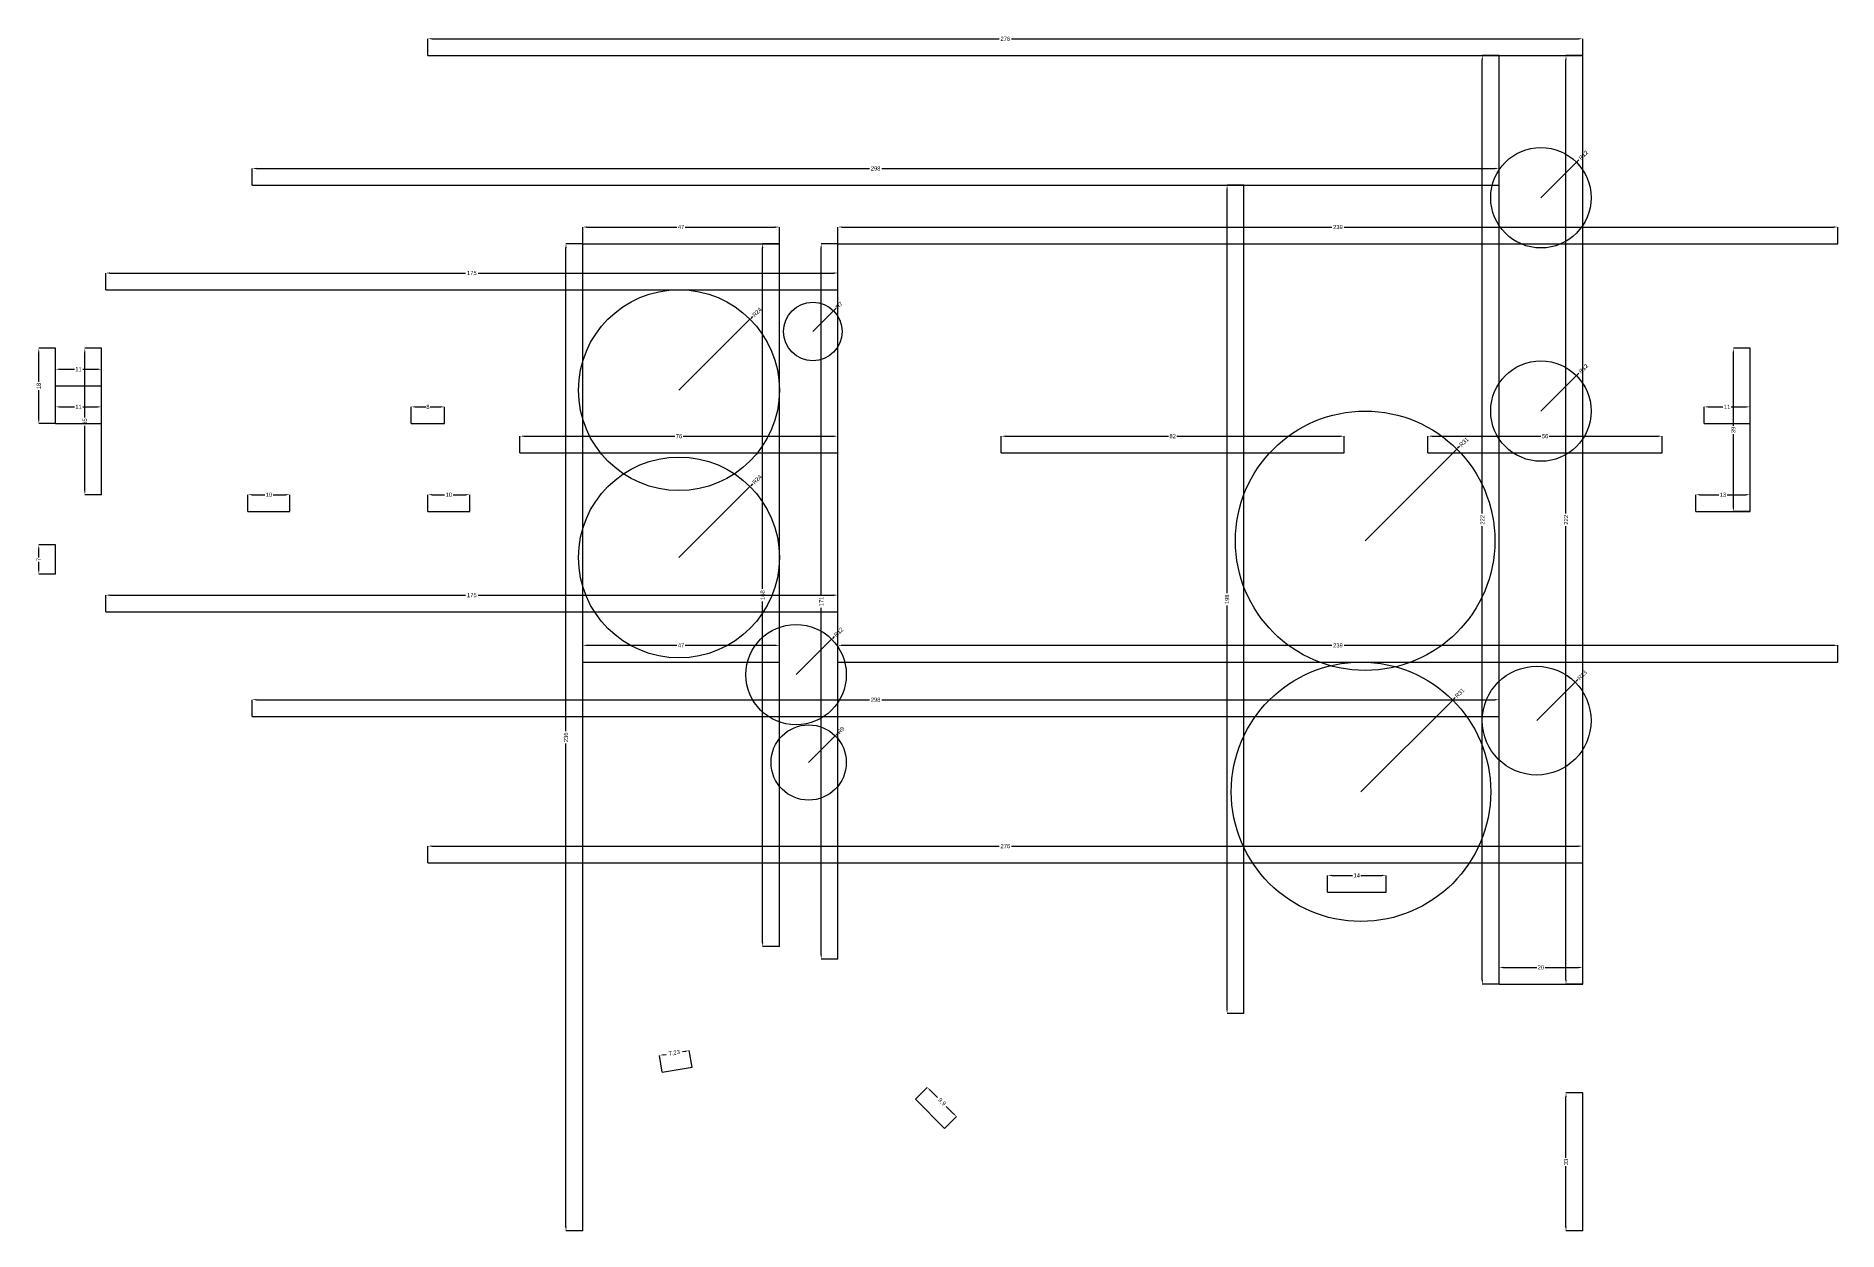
# Model space of a CAD drawing. Header units: metres. Extents: x 43 to 474, y 41 to 327.
import ezdxf

# ---------------------------------------------------------------- set-up
doc = ezdxf.new("R2010")
doc.units = ezdxf.units.M
doc.dimstyles.get("Standard").update_dxf_attribs({"dimtxt": 2.5, "dimasz": 2.5, "dimexe": 1.25, "dimexo": 0.625, "dimtad": 1, "dimcen": 2.5, "dimazin": 3, "dimtfac": 1, "dimtmove": 0, "dimatfit": 3})

# ---------------------------------------------------------------- blocks, each defined once
blk = doc.blocks.new('_CLOSEDFILLED')
at = {"color": 0, "linetype": 'BYBLOCK'}
blk.add_solid([(-1, 0.16), (0, 0), (-1, -0.16)], dxfattribs=at)
blk = doc.blocks.new('*D1')
for p, q in [((235, 277), (231, 277)), ((231, 193), (231, 276)), ((231, 107), (231, 190)), ((235, 106), (231, 106))]:
    blk.add_line(p, q)
at = {"layer": 'Defpoints'}
for p in [(235, 277), (231, 106), (235, 106)]:
    blk.add_point(p, dxfattribs=at)
for p, rotation in [((231, 277), 90), ((231, 106), 270)]:
    blk.add_blockref('_CLOSEDFILLED', p, dxfattribs=dict(rotation=rotation))
at = {"insert": (231, 191.5), "char_height": 1, "attachment_point": 5, "rotation": 90}
blk.add_mtext('171', dxfattribs=at)
blk = doc.blocks.new('*D2')
for p, q in [((413, 74), (409, 74)), ((409, 58.5), (409, 73)), ((409, 42), (409, 56.5)), ((413, 41), (409, 41))]:
    blk.add_line(p, q)
at = {"layer": 'Defpoints'}
for p in [(413, 74), (409, 41), (413, 41)]:
    blk.add_point(p, dxfattribs=at)
for p, rotation in [((409, 74), 90), ((409, 41), 270)]:
    blk.add_blockref('_CLOSEDFILLED', p, dxfattribs=dict(rotation=rotation))
at = {"insert": (409, 57.5), "char_height": 1, "attachment_point": 5, "rotation": 90}
blk.add_mtext('33', dxfattribs=at)
blk = doc.blocks.new('*D3')
for p, q in [((413, 322), (409, 322)), ((409, 212.5), (409, 321)), ((409, 101), (409, 209.5)), ((413, 100), (409, 100))]:
    blk.add_line(p, q)
at = {"layer": 'Defpoints'}
for p in [(413, 322), (409, 100), (413, 100)]:
    blk.add_point(p, dxfattribs=at)
for p, rotation in [((409, 322), 90), ((409, 100), 270)]:
    blk.add_blockref('_CLOSEDFILLED', p, dxfattribs=dict(rotation=rotation))
at = {"insert": (409, 211), "char_height": 1, "attachment_point": 5, "rotation": 90}
blk.add_mtext('222', dxfattribs=at)
blk = doc.blocks.new('*D4')
for p, q in [((174, 277), (170, 277)), ((170, 160.5), (170, 276)), ((170, 42), (170, 157.5)), ((174, 41), (170, 41))]:
    blk.add_line(p, q)
at = {"layer": 'Defpoints'}
for p in [(174, 277), (170, 41), (174, 41)]:
    blk.add_point(p, dxfattribs=at)
for p, rotation in [((170, 277), 90), ((170, 41), 270)]:
    blk.add_blockref('_CLOSEDFILLED', p, dxfattribs=dict(rotation=rotation))
at = {"insert": (170, 159), "char_height": 1, "attachment_point": 5, "rotation": 90}
blk.add_mtext('236', dxfattribs=at)
blk = doc.blocks.new('*D5')
for p, q in [((137, 322), (137, 326)), ((138, 326), (273.5, 326)), ((276.5, 326), (412, 326)), ((413, 322), (413, 326))]:
    blk.add_line(p, q)
at = {"layer": 'Defpoints'}
for p in [(137, 326), (137, 322), (413, 322)]:
    blk.add_point(p, dxfattribs=at)
at = {"rotation": 180}
blk.add_blockref('_CLOSEDFILLED', (137, 326), dxfattribs=at)
blk.add_blockref('_CLOSEDFILLED', (413, 326))
at = {"insert": (275, 326), "char_height": 1, "attachment_point": 5}
blk.add_mtext('276', dxfattribs=at)
blk = doc.blocks.new('*D6')
for p, q in [((95, 164), (95, 168)), ((96, 168), (242.5, 168)), ((245.5, 168), (392, 168)), ((393, 164), (393, 168))]:
    blk.add_line(p, q)
at = {"layer": 'Defpoints'}
for p in [(95, 168), (95, 164), (393, 164)]:
    blk.add_point(p, dxfattribs=at)
at = {"rotation": 180}
blk.add_blockref('_CLOSEDFILLED', (95, 168), dxfattribs=at)
blk.add_blockref('_CLOSEDFILLED', (393, 168))
at = {"insert": (244, 168), "char_height": 1, "attachment_point": 5}
blk.add_mtext('298', dxfattribs=at)
blk = doc.blocks.new('*D7')
for p, q in [((159, 227), (159, 231)), ((160, 231), (196, 231)), ((198, 231), (234, 231)), ((235, 227), (235, 231))]:
    blk.add_line(p, q)
at = {"layer": 'Defpoints'}
for p in [(159, 231), (159, 227), (235, 227)]:
    blk.add_point(p, dxfattribs=at)
at = {"rotation": 180}
blk.add_blockref('_CLOSEDFILLED', (159, 231), dxfattribs=at)
blk.add_blockref('_CLOSEDFILLED', (235, 231))
at = {"insert": (197, 231), "char_height": 1, "attachment_point": 5}
blk.add_mtext('76', dxfattribs=at)
blk = doc.blocks.new('*D8')
for p, q in [((274, 227), (274, 231)), ((275, 231), (314, 231)), ((316, 231), (355, 231)), ((356, 227), (356, 231))]:
    blk.add_line(p, q)
at = {"layer": 'Defpoints'}
for p in [(274, 231), (274, 227), (356, 227)]:
    blk.add_point(p, dxfattribs=at)
at = {"rotation": 180}
blk.add_blockref('_CLOSEDFILLED', (274, 231), dxfattribs=at)
blk.add_blockref('_CLOSEDFILLED', (356, 231))
at = {"insert": (315, 231), "char_height": 1, "attachment_point": 5}
blk.add_mtext('82', dxfattribs=at)
blk = doc.blocks.new('*D9')
for p, q in [((376, 227), (376, 231)), ((377, 231), (403, 231)), ((405, 231), (431, 231)), ((432, 227), (432, 231))]:
    blk.add_line(p, q)
at = {"layer": 'Defpoints'}
for p in [(376, 231), (376, 227), (432, 227)]:
    blk.add_point(p, dxfattribs=at)
at = {"rotation": 180}
blk.add_blockref('_CLOSEDFILLED', (376, 231), dxfattribs=at)
blk.add_blockref('_CLOSEDFILLED', (432, 231))
at = {"insert": (404, 231), "char_height": 1, "attachment_point": 5}
blk.add_mtext('56', dxfattribs=at)
blk = doc.blocks.new('*D10')
for p, q in [((137, 129), (137, 133)), ((138, 133), (273.5, 133)), ((276.5, 133), (412, 133)), ((413, 129), (413, 133))]:
    blk.add_line(p, q)
at = {"layer": 'Defpoints'}
for p in [(137, 133), (137, 129), (413, 129)]:
    blk.add_point(p, dxfattribs=at)
at = {"rotation": 180}
blk.add_blockref('_CLOSEDFILLED', (137, 133), dxfattribs=at)
blk.add_blockref('_CLOSEDFILLED', (413, 133))
at = {"insert": (275, 133), "char_height": 1, "attachment_point": 5}
blk.add_mtext('276', dxfattribs=at)
blk = doc.blocks.new('*D11')
for p, q in [((95, 291), (95, 295)), ((96, 295), (242.5, 295)), ((245.5, 295), (392, 295)), ((393, 291), (393, 295))]:
    blk.add_line(p, q)
at = {"layer": 'Defpoints'}
for p in [(95, 295), (95, 291), (393, 291)]:
    blk.add_point(p, dxfattribs=at)
at = {"rotation": 180}
blk.add_blockref('_CLOSEDFILLED', (95, 295), dxfattribs=at)
blk.add_blockref('_CLOSEDFILLED', (393, 295))
at = {"insert": (244, 295), "char_height": 1, "attachment_point": 5}
blk.add_mtext('298', dxfattribs=at)
blk = doc.blocks.new('*D12')
for p, q in [((174, 177), (174, 181)), ((175, 181), (196.5, 181)), ((198.5, 181), (220, 181)), ((221, 177), (221, 181))]:
    blk.add_line(p, q)
at = {"layer": 'Defpoints'}
for p in [(174, 181), (174, 177), (221, 177)]:
    blk.add_point(p, dxfattribs=at)
at = {"rotation": 180}
blk.add_blockref('_CLOSEDFILLED', (174, 181), dxfattribs=at)
blk.add_blockref('_CLOSEDFILLED', (221, 181))
at = {"insert": (197.5, 181), "char_height": 1, "attachment_point": 5}
blk.add_mtext('47', dxfattribs=at)
blk = doc.blocks.new('*D13')
for p, q in [((235, 177), (235, 181)), ((236, 181), (353, 181)), ((356, 181), (473, 181)), ((474, 177), (474, 181))]:
    blk.add_line(p, q)
at = {"layer": 'Defpoints'}
for p in [(235, 181), (235, 177), (474, 177)]:
    blk.add_point(p, dxfattribs=at)
at = {"rotation": 180}
blk.add_blockref('_CLOSEDFILLED', (235, 181), dxfattribs=at)
blk.add_blockref('_CLOSEDFILLED', (474, 181))
at = {"insert": (354.5, 181), "char_height": 1, "attachment_point": 5}
blk.add_mtext('239', dxfattribs=at)
blk = doc.blocks.new('*D14')
for p, q in [((174, 277), (174, 281)), ((175, 281), (196.5, 281)), ((198.5, 281), (220, 281)), ((221, 277), (221, 281))]:
    blk.add_line(p, q)
at = {"layer": 'Defpoints'}
for p in [(174, 281), (174, 277), (221, 277)]:
    blk.add_point(p, dxfattribs=at)
at = {"rotation": 180}
blk.add_blockref('_CLOSEDFILLED', (174, 281), dxfattribs=at)
blk.add_blockref('_CLOSEDFILLED', (221, 281))
at = {"insert": (197.5, 281), "char_height": 1, "attachment_point": 5}
blk.add_mtext('47', dxfattribs=at)
blk = doc.blocks.new('*D15')
for p, q in [((235, 277), (235, 281)), ((236, 281), (353, 281)), ((356, 281), (473, 281)), ((474, 277), (474, 281))]:
    blk.add_line(p, q)
at = {"layer": 'Defpoints'}
for p in [(235, 281), (235, 277), (474, 277)]:
    blk.add_point(p, dxfattribs=at)
at = {"rotation": 180}
blk.add_blockref('_CLOSEDFILLED', (235, 281), dxfattribs=at)
blk.add_blockref('_CLOSEDFILLED', (474, 281))
at = {"insert": (354.5, 281), "char_height": 1, "attachment_point": 5}
blk.add_mtext('239', dxfattribs=at)
blk = doc.blocks.new('*D16')
for p, q in [((60, 266), (60, 270)), ((61, 270), (146, 270)), ((149, 270), (234, 270)), ((235, 266), (235, 270))]:
    blk.add_line(p, q)
at = {"layer": 'Defpoints'}
for p in [(60, 270), (60, 266), (235, 266)]:
    blk.add_point(p, dxfattribs=at)
at = {"rotation": 180}
blk.add_blockref('_CLOSEDFILLED', (60, 270), dxfattribs=at)
blk.add_blockref('_CLOSEDFILLED', (235, 270))
at = {"insert": (147.5, 270), "char_height": 1, "attachment_point": 5}
blk.add_mtext('175', dxfattribs=at)
blk = doc.blocks.new('*D17')
for p, q in [((393, 322), (389, 322)), ((389, 212.5), (389, 321)), ((389, 101), (389, 209.5)), ((393, 100), (389, 100))]:
    blk.add_line(p, q)
at = {"layer": 'Defpoints'}
for p in [(393, 322), (389, 100), (393, 100)]:
    blk.add_point(p, dxfattribs=at)
for p, rotation in [((389, 322), 90), ((389, 100), 270)]:
    blk.add_blockref('_CLOSEDFILLED', p, dxfattribs=dict(rotation=rotation))
at = {"insert": (389, 211), "char_height": 1, "attachment_point": 5, "rotation": 90}
blk.add_mtext('222', dxfattribs=at)
blk = doc.blocks.new('*D18')
for p, q in [((221, 277), (217, 277)), ((217, 194.5), (217, 276)), ((217, 110), (217, 191.5)), ((221, 109), (217, 109))]:
    blk.add_line(p, q)
at = {"layer": 'Defpoints'}
for p in [(221, 277), (217, 109), (221, 109)]:
    blk.add_point(p, dxfattribs=at)
for p, rotation in [((217, 277), 90), ((217, 109), 270)]:
    blk.add_blockref('_CLOSEDFILLED', p, dxfattribs=dict(rotation=rotation))
at = {"insert": (217, 193), "char_height": 1, "attachment_point": 5, "rotation": 90}
blk.add_mtext('168', dxfattribs=at)
blk = doc.blocks.new('*D19')
for p, q in [((332, 291), (328, 291)), ((328, 193.5), (328, 290)), ((328, 94), (328, 190.5)), ((332, 93), (328, 93))]:
    blk.add_line(p, q)
at = {"layer": 'Defpoints'}
for p in [(332, 291), (328, 93), (332, 93)]:
    blk.add_point(p, dxfattribs=at)
for p, rotation in [((328, 291), 90), ((328, 93), 270)]:
    blk.add_blockref('_CLOSEDFILLED', p, dxfattribs=dict(rotation=rotation))
at = {"insert": (328, 192), "char_height": 1, "attachment_point": 5, "rotation": 90}
blk.add_mtext('198', dxfattribs=at)
blk = doc.blocks.new('*D20')
for p, q in [((60, 189), (60, 193)), ((61, 193), (146, 193)), ((149, 193), (234, 193)), ((235, 189), (235, 193))]:
    blk.add_line(p, q)
at = {"layer": 'Defpoints'}
for p in [(60, 193), (60, 189), (235, 189)]:
    blk.add_point(p, dxfattribs=at)
at = {"rotation": 180}
blk.add_blockref('_CLOSEDFILLED', (60, 193), dxfattribs=at)
blk.add_blockref('_CLOSEDFILLED', (235, 193))
at = {"insert": (147.5, 193), "char_height": 1, "attachment_point": 5}
blk.add_mtext('175', dxfattribs=at)
blk = doc.blocks.new('*D21')
for p, q in [((94, 213), (94, 217)), ((95, 217), (98, 217)), ((100, 217), (103, 217)), ((104, 213), (104, 217))]:
    blk.add_line(p, q)
at = {"layer": 'Defpoints'}
for p in [(94, 217), (94, 213), (104, 213)]:
    blk.add_point(p, dxfattribs=at)
at = {"rotation": 180}
blk.add_blockref('_CLOSEDFILLED', (94, 217), dxfattribs=at)
blk.add_blockref('_CLOSEDFILLED', (104, 217))
at = {"insert": (99, 217), "char_height": 1, "attachment_point": 5}
blk.add_mtext('10', dxfattribs=at)
blk = doc.blocks.new('*D22')
for p, q in [((137, 213), (137, 217)), ((138, 217), (141, 217)), ((143, 217), (146, 217)), ((147, 213), (147, 217))]:
    blk.add_line(p, q)
at = {"layer": 'Defpoints'}
for p in [(137, 217), (137, 213), (147, 213)]:
    blk.add_point(p, dxfattribs=at)
at = {"rotation": 180}
blk.add_blockref('_CLOSEDFILLED', (137, 217), dxfattribs=at)
blk.add_blockref('_CLOSEDFILLED', (147, 217))
at = {"insert": (142, 217), "char_height": 1, "attachment_point": 5}
blk.add_mtext('10', dxfattribs=at)
blk = doc.blocks.new('*D23')
for p, q in [((440, 213), (440, 217)), ((441, 217), (445.5, 217)), ((447.5, 217), (452, 217)), ((453, 213), (453, 217))]:
    blk.add_line(p, q)
at = {"layer": 'Defpoints'}
for p in [(440, 217), (440, 213), (453, 213)]:
    blk.add_point(p, dxfattribs=at)
at = {"rotation": 180}
blk.add_blockref('_CLOSEDFILLED', (440, 217), dxfattribs=at)
blk.add_blockref('_CLOSEDFILLED', (453, 217))
at = {"insert": (446.5, 217), "char_height": 1, "attachment_point": 5}
blk.add_mtext('13', dxfattribs=at)
blk = doc.blocks.new('*D24')
for p, q in [((48, 234), (48, 238)), ((49, 238), (52.5, 238)), ((54.5, 238), (58, 238)), ((59, 234), (59, 238))]:
    blk.add_line(p, q)
at = {"layer": 'Defpoints'}
for p in [(48, 238), (48, 234), (59, 234)]:
    blk.add_point(p, dxfattribs=at)
at = {"rotation": 180}
blk.add_blockref('_CLOSEDFILLED', (48, 238), dxfattribs=at)
blk.add_blockref('_CLOSEDFILLED', (59, 238))
at = {"insert": (53.5, 238), "char_height": 1, "attachment_point": 5}
blk.add_mtext('11', dxfattribs=at)
blk = doc.blocks.new('*D25')
for p, q in [((133, 234), (133, 238)), ((134, 238), (136.5, 238)), ((137.5, 238), (140, 238)), ((141, 234), (141, 238))]:
    blk.add_line(p, q)
at = {"layer": 'Defpoints'}
for p in [(133, 238), (133, 234), (141, 234)]:
    blk.add_point(p, dxfattribs=at)
at = {"rotation": 180}
blk.add_blockref('_CLOSEDFILLED', (133, 238), dxfattribs=at)
blk.add_blockref('_CLOSEDFILLED', (141, 238))
at = {"insert": (137, 238), "char_height": 1, "attachment_point": 5}
blk.add_mtext('8', dxfattribs=at)
blk = doc.blocks.new('*D26')
for p, q in [((442, 234), (442, 238)), ((443, 238), (446.5, 238)), ((448.5, 238), (452, 238)), ((453, 234), (453, 238))]:
    blk.add_line(p, q)
at = {"layer": 'Defpoints'}
for p in [(442, 238), (442, 234), (453, 234)]:
    blk.add_point(p, dxfattribs=at)
at = {"rotation": 180}
blk.add_blockref('_CLOSEDFILLED', (442, 238), dxfattribs=at)
blk.add_blockref('_CLOSEDFILLED', (453, 238))
at = {"insert": (447.5, 238), "char_height": 1, "attachment_point": 5}
blk.add_mtext('11', dxfattribs=at)
blk = doc.blocks.new('*D27')
for p, q in [((48, 205), (44, 205)), ((44, 202), (44, 204)), ((44, 199), (44, 201)), ((48, 198), (44, 198))]:
    blk.add_line(p, q)
at = {"layer": 'Defpoints'}
for p in [(48, 205), (44, 198), (48, 198)]:
    blk.add_point(p, dxfattribs=at)
for p, rotation in [((44, 205), 90), ((44, 198), 270)]:
    blk.add_blockref('_CLOSEDFILLED', p, dxfattribs=dict(rotation=rotation))
at = {"insert": (44, 201.5), "char_height": 1, "attachment_point": 5, "rotation": 90}
blk.add_mtext('7', dxfattribs=at)
blk = doc.blocks.new('*D28')
for p, q in [((48, 252), (44, 252)), ((44, 244), (44, 251)), ((44, 235), (44, 242)), ((48, 234), (44, 234))]:
    blk.add_line(p, q)
at = {"layer": 'Defpoints'}
for p in [(48, 252), (44, 234), (48, 234)]:
    blk.add_point(p, dxfattribs=at)
for p, rotation in [((44, 252), 90), ((44, 234), 270)]:
    blk.add_blockref('_CLOSEDFILLED', p, dxfattribs=dict(rotation=rotation))
at = {"insert": (44, 243), "char_height": 1, "attachment_point": 5, "rotation": 90}
blk.add_mtext('18', dxfattribs=at)
blk = doc.blocks.new('*D29')
for p, q in [((393, 100), (393, 104)), ((394, 104), (402, 104)), ((404, 104), (412, 104)), ((413, 100), (413, 104))]:
    blk.add_line(p, q)
at = {"layer": 'Defpoints'}
for p in [(393, 104), (393, 100), (413, 100)]:
    blk.add_point(p, dxfattribs=at)
at = {"rotation": 180}
blk.add_blockref('_CLOSEDFILLED', (393, 104), dxfattribs=at)
blk.add_blockref('_CLOSEDFILLED', (413, 104))
at = {"insert": (403, 104), "char_height": 1, "attachment_point": 5}
blk.add_mtext('20', dxfattribs=at)
blk = doc.blocks.new('*D30')
for p, q in [((48, 243), (48, 247)), ((49, 247), (52.5, 247)), ((54.5, 247), (58, 247)), ((59, 243), (59, 247))]:
    blk.add_line(p, q)
at = {"layer": 'Defpoints'}
for p in [(48, 247), (48, 243), (59, 243)]:
    blk.add_point(p, dxfattribs=at)
at = {"rotation": 180}
blk.add_blockref('_CLOSEDFILLED', (48, 247), dxfattribs=at)
blk.add_blockref('_CLOSEDFILLED', (59, 247))
at = {"insert": (53.5, 247), "char_height": 1, "attachment_point": 5}
blk.add_mtext('11', dxfattribs=at)
blk = doc.blocks.new('*D31')
for p, q in [((59, 252), (55, 252)), ((55, 235.5), (55, 251)), ((55, 218), (55, 233.5)), ((59, 217), (55, 217))]:
    blk.add_line(p, q)
at = {"layer": 'Defpoints'}
for p in [(59, 252), (55, 217), (59, 217)]:
    blk.add_point(p, dxfattribs=at)
for p, rotation in [((55, 252), 90), ((55, 217), 270)]:
    blk.add_blockref('_CLOSEDFILLED', p, dxfattribs=dict(rotation=rotation))
at = {"insert": (55, 234.5), "char_height": 1, "attachment_point": 5, "rotation": 90}
blk.add_mtext('35', dxfattribs=at)
blk = doc.blocks.new('*D32')
for p, q in [((453, 252), (449, 252)), ((449, 233.5), (449, 251)), ((449, 214), (449, 231.5)), ((453, 213), (449, 213))]:
    blk.add_line(p, q)
at = {"layer": 'Defpoints'}
for p in [(453, 252), (449, 213), (453, 213)]:
    blk.add_point(p, dxfattribs=at)
for p, rotation in [((449, 252), 90), ((449, 213), 270)]:
    blk.add_blockref('_CLOSEDFILLED', p, dxfattribs=dict(rotation=rotation))
at = {"insert": (449, 232.5), "char_height": 1, "attachment_point": 5, "rotation": 90}
blk.add_mtext('39', dxfattribs=at)
blk = doc.blocks.new('*D33')
for p, q in [((352, 122), (352, 126)), ((353, 126), (358, 126)), ((360, 126), (365, 126)), ((366, 122), (366, 126))]:
    blk.add_line(p, q)
at = {"layer": 'Defpoints'}
for p in [(352, 126), (352, 122), (366, 122)]:
    blk.add_point(p, dxfattribs=at)
at = {"rotation": 180}
blk.add_blockref('_CLOSEDFILLED', (352, 126), dxfattribs=at)
blk.add_blockref('_CLOSEDFILLED', (366, 126))
at = {"insert": (359, 126), "char_height": 1, "attachment_point": 5}
blk.add_mtext('14', dxfattribs=at)
blk = doc.blocks.new('*D34')
for p, q in [((253.5, 72.5), (256.33, 75.33)), ((257.04, 74.62), (258.77, 72.89)), ((260.89, 70.77), (262.62, 69.04)), ((260.5, 65.5), (263.33, 68.33))]:
    blk.add_line(p, q)
at = {"layer": 'Defpoints'}
for p in [(256.33, 75.33), (253.5, 72.5), (260.5, 65.5)]:
    blk.add_point(p, dxfattribs=at)
for p, rotation in [((256.33, 75.33), 135), ((263.33, 68.33), -45)]:
    blk.add_blockref('_CLOSEDFILLED', p, dxfattribs=dict(rotation=rotation))
at = {"insert": (259.83, 71.83), "char_height": 1, "attachment_point": 5, "rotation": 315}
blk.add_mtext('9,9', dxfattribs=at)
blk = doc.blocks.new('*D35')
for p, q in [((193, 79), (192.34, 82.95)), ((193.33, 83.11), (193.94, 83.21)), ((197.88, 83.87), (198.49, 83.97)), ((200.14, 80.19), (199.48, 84.13))]:
    blk.add_line(p, q)
at = {"layer": 'Defpoints'}
for p in [(192.34, 82.95), (193, 79), (200.14, 80.19)]:
    blk.add_point(p, dxfattribs=at)
for p, rotation in [((192.34, 82.95), 189.46232220802565), ((199.48, 84.13), 9.462322208025656)]:
    blk.add_blockref('_CLOSEDFILLED', p, dxfattribs=dict(rotation=rotation))
at = {"insert": (195.91, 83.54), "char_height": 1, "attachment_point": 5, "rotation": 9.4623}
blk.add_mtext('7,23', dxfattribs=at)
blk = doc.blocks.new('*D36')
for p, q in [((403, 288), (411.49, 296.49)), ((412.1, 297.1), (411.66, 296.66))]:
    blk.add_line(p, q)
at = {"layer": 'Defpoints'}
for p in [(411.49, 296.49), (403, 288)]:
    blk.add_point(p, dxfattribs=at)
at = {"xscale": 0.25, "yscale": 0.25, "rotation": 225}
blk.add_blockref('_CLOSEDFILLED', (411.49, 296.49), dxfattribs=at)
at = {"insert": (413.16, 298.16), "char_height": 1, "attachment_point": 5, "rotation": 45}
blk.add_mtext('R12', dxfattribs=at)
blk = doc.blocks.new('*D37')
for p, q in [((403, 237), (411.49, 245.49)), ((412.1, 246.1), (411.66, 245.66))]:
    blk.add_line(p, q)
at = {"layer": 'Defpoints'}
for p in [(411.49, 245.49), (403, 237)]:
    blk.add_point(p, dxfattribs=at)
at = {"xscale": 0.25, "yscale": 0.25, "rotation": 225}
blk.add_blockref('_CLOSEDFILLED', (411.49, 245.49), dxfattribs=at)
at = {"insert": (413.16, 247.16), "char_height": 1, "attachment_point": 5, "rotation": 45}
blk.add_mtext('R12', dxfattribs=at)
blk = doc.blocks.new('*D38')
for p, q in [((229, 256), (233.95, 260.95)), ((234.57, 261.57), (234.13, 261.13))]:
    blk.add_line(p, q)
at = {"layer": 'Defpoints'}
for p in [(233.95, 260.95), (229, 256)]:
    blk.add_point(p, dxfattribs=at)
at = {"xscale": 0.25, "yscale": 0.25, "rotation": 224.99999999999983}
blk.add_blockref('_CLOSEDFILLED', (233.95, 260.95), dxfattribs=at)
at = {"insert": (235.28, 262.28), "char_height": 1, "attachment_point": 5, "rotation": 45}
blk.add_mtext('R7', dxfattribs=at)
blk = doc.blocks.new('*D39')
for p, q in [((197, 242), (213.97, 258.97)), ((214.59, 259.59), (214.15, 259.15))]:
    blk.add_line(p, q)
at = {"layer": 'Defpoints'}
for p in [(213.97, 258.97), (197, 242)]:
    blk.add_point(p, dxfattribs=at)
at = {"xscale": 0.25, "yscale": 0.25, "rotation": 225.00000000000006}
blk.add_blockref('_CLOSEDFILLED', (213.97, 258.97), dxfattribs=at)
at = {"insert": (215.65, 260.65), "char_height": 1, "attachment_point": 5, "rotation": 45}
blk.add_mtext('R24', dxfattribs=at)
blk = doc.blocks.new('*D40')
for p, q in [((197, 202), (213.97, 218.97)), ((214.59, 219.59), (214.15, 219.15))]:
    blk.add_line(p, q)
at = {"layer": 'Defpoints'}
for p in [(213.97, 218.97), (197, 202)]:
    blk.add_point(p, dxfattribs=at)
at = {"xscale": 0.25, "yscale": 0.25, "rotation": 225}
blk.add_blockref('_CLOSEDFILLED', (213.97, 218.97), dxfattribs=at)
at = {"insert": (215.65, 220.65), "char_height": 1, "attachment_point": 5, "rotation": 45}
blk.add_mtext('R24', dxfattribs=at)
blk = doc.blocks.new('*D41')
for p, q in [((383.54, 228.54), (383.1, 228.1)), ((361, 206), (382.92, 227.92))]:
    blk.add_line(p, q)
at = {"layer": 'Defpoints'}
for p in [(382.92, 227.92), (361, 206)]:
    blk.add_point(p, dxfattribs=at)
at = {"xscale": 0.25, "yscale": 0.25, "rotation": 225}
blk.add_blockref('_CLOSEDFILLED', (382.92, 227.92), dxfattribs=at)
at = {"insert": (384.6, 229.6), "char_height": 1, "attachment_point": 5, "rotation": 45}
blk.add_mtext('R31', dxfattribs=at)
blk = doc.blocks.new('*D42')
for p, q in [((225, 174), (233.49, 182.49)), ((234.1, 183.1), (233.66, 182.66))]:
    blk.add_line(p, q)
at = {"layer": 'Defpoints'}
for p in [(233.49, 182.49), (225, 174)]:
    blk.add_point(p, dxfattribs=at)
at = {"xscale": 0.25, "yscale": 0.25, "rotation": 225}
blk.add_blockref('_CLOSEDFILLED', (233.49, 182.49), dxfattribs=at)
at = {"insert": (235.16, 184.16), "char_height": 1, "attachment_point": 5, "rotation": 45}
blk.add_mtext('R12', dxfattribs=at)
blk = doc.blocks.new('*D43')
for p, q in [((411.81, 172.81), (411.37, 172.37)), ((402, 163), (411.19, 172.19))]:
    blk.add_line(p, q)
at = {"layer": 'Defpoints'}
for p in [(411.19, 172.19), (402, 163)]:
    blk.add_point(p, dxfattribs=at)
at = {"xscale": 0.25, "yscale": 0.25, "rotation": 224.99999999999991}
blk.add_blockref('_CLOSEDFILLED', (411.19, 172.19), dxfattribs=at)
at = {"insert": (412.87, 173.87), "char_height": 1, "attachment_point": 5, "rotation": 45}
blk.add_mtext('R13', dxfattribs=at)
blk = doc.blocks.new('*D44')
for p, q in [((382.54, 168.54), (382.1, 168.1)), ((360, 146), (381.92, 167.92))]:
    blk.add_line(p, q)
at = {"layer": 'Defpoints'}
for p in [(381.92, 167.92), (360, 146)]:
    blk.add_point(p, dxfattribs=at)
at = {"xscale": 0.25, "yscale": 0.25, "rotation": 225}
blk.add_blockref('_CLOSEDFILLED', (381.92, 167.92), dxfattribs=at)
at = {"insert": (383.6, 169.6), "char_height": 1, "attachment_point": 5, "rotation": 45}
blk.add_mtext('R31', dxfattribs=at)
blk = doc.blocks.new('*D45')
for p, q in [((228, 153), (234.36, 159.36)), ((234.98, 159.98), (234.54, 159.54))]:
    blk.add_line(p, q)
at = {"layer": 'Defpoints'}
for p in [(234.36, 159.36), (228, 153)]:
    blk.add_point(p, dxfattribs=at)
at = {"xscale": 0.25, "yscale": 0.25, "rotation": 225}
blk.add_blockref('_CLOSEDFILLED', (234.36, 159.36), dxfattribs=at)
at = {"insert": (235.69, 160.69), "char_height": 1, "attachment_point": 5, "rotation": 45}
blk.add_mtext('R9', dxfattribs=at)

msp = doc.modelspace()

# ---------------------------------------------------------------- linework, layer by layer
for p, q in [((137, 322), (413, 322)), ((393, 100), (393, 322)), ((413, 100), (413, 322)), ((95, 291), (393, 291)), ((332, 93), (332, 291)), ((174, 41), (174, 277)), ((174, 277), (221, 277)), ((221, 109), (221, 277)), ((235, 106), (235, 277)), ((235, 277), (474, 277)), ((60, 266), (235, 266)), ((48, 234), (48, 252)), ((59, 217), (59, 252)), ((453, 213), (453, 252)), ((48, 243), (59, 243)), ((48, 234), (59, 234)), ((133, 234), (141, 234)), ((442, 234), (453, 234)), ((159, 227), (235, 227)), ((274, 227), (356, 227)), ((376, 227), (432, 227)), ((94, 213), (104, 213)), ((137, 213), (147, 213)), ((440, 213), (453, 213)), ((48, 198), (48, 205)), ((60, 189), (235, 189)), ((174, 177), (221, 177)), ((235, 177), (474, 177)), ((95, 164), (393, 164)), ((137, 129), (413, 129)), ((352, 122), (366, 122)), ((393, 100), (413, 100)), ((193, 79), (200.135, 80.189)), ((413, 41), (413, 74)), ((253.5, 72.5), (260.5, 65.5))]:
    msp.add_line(p, q)
for centre, radius in [((403, 288), 12), ((197, 242), 24), ((229, 256), 7), ((403, 237), 12), ((361, 206), 31), ((197, 202), 24), ((225, 174), 12), ((360, 146), 31), ((402, 163), 13), ((228, 153), 9)]:
    msp.add_circle(centre, radius)

# ---------------------------------------------------------------- dimensions: what is measured, and where the dimension line sits
for base, p1, p2, picture, middle in [((137, 326), (137, 322), (413, 322), '*D5', (275, 326)), ((95, 295), (95, 291), (393, 291), '*D11', (244, 295)), ((174, 281), (174, 277), (221, 277), '*D14', (197.5, 281)), ((235, 281), (235, 277), (474, 277), '*D15', (354.5, 281)), ((60, 270), (60, 266), (235, 266), '*D16', (147.5, 270)), ((48, 247), (48, 243), (59, 243), '*D30', (53.5, 247)), ((48, 238), (48, 234), (59, 234), '*D24', (53.5, 238)), ((133, 238), (133, 234), (141, 234), '*D25', (137, 238)), ((442, 238), (442, 234), (453, 234), '*D26', (447.5, 238)), ((159, 231), (159, 227), (235, 227), '*D7', (197, 231)), ((274, 231), (274, 227), (356, 227), '*D8', (315, 231)), ((376, 231), (376, 227), (432, 227), '*D9', (404, 231)), ((94, 217), (94, 213), (104, 213), '*D21', (99, 217)), ((137, 217), (137, 213), (147, 213), '*D22', (142, 217)), ((440, 217), (440, 213), (453, 213), '*D23', (446.5, 217)), ((60, 193), (60, 189), (235, 189), '*D20', (147.5, 193)), ((174, 181), (174, 177), (221, 177), '*D12', (197.5, 181)), ((235, 181), (235, 177), (474, 177), '*D13', (354.5, 181)), ((95, 168), (95, 164), (393, 164), '*D6', (244, 168)), ((137, 133), (137, 129), (413, 129), '*D10', (275, 133)), ((352, 126), (352, 122), (366, 122), '*D33', (359, 126)), ((393, 104), (393, 100), (413, 100), '*D29', (403, 104))]:
    dim = msp.add_linear_dim(base=base, p1=p1, p2=p2, dimstyle='Standard', override={"dimasz": 1, "dimsah": 0, "dimtsz": 0})
    dim.commit()
    dim.dimension.update_dxf_attribs({"geometry": picture, "text_midpoint": middle})
for base, p1, p2, angle, picture, middle in [((389, 100), (393, 100), (393, 322), 90, '*D17', (389, 211)), ((409, 100), (413, 100), (413, 322), 90, '*D3', (409, 211)), ((328, 93), (332, 93), (332, 291), 90, '*D19', (328, 192)), ((170, 41), (174, 41), (174, 277), 90, '*D4', (170, 159)), ((217, 109), (221, 109), (221, 277), 90, '*D18', (217, 193)), ((231, 106), (235, 106), (235, 277), 90, '*D1', (231, 191.5)), ((44, 234), (48, 234), (48, 252), 90, '*D28', (44, 243)), ((55, 217), (59, 217), (59, 252), 90, '*D31', (55, 234.5)), ((449, 213), (453, 213), (453, 252), 90, '*D32', (449, 232.5)), ((44, 198), (48, 198), (48, 205), 90, '*D27', (44, 201.5)), ((192.342, 82.946), (193, 79), (200.135, 80.189), 9.46232, '*D35', (195.91, 83.54)), ((256.328, 75.328), (253.5, 72.5), (260.5, 65.5), 315, '*D34', (259.828, 71.828)), ((409, 41), (413, 41), (413, 74), 90, '*D2', (409, 57.5))]:
    dim = msp.add_linear_dim(base=base, p1=p1, p2=p2, angle=angle, dimstyle='Standard', override={"dimasz": 1, "dimsah": 0, "dimtsz": 0})
    dim.commit()
    dim.dimension.update_dxf_attribs({"geometry": picture, "text_midpoint": middle})
for center, mpoint, picture, middle in [((403, 288), (411.485, 296.485), '*D36', (413.165, 298.165)), ((229, 256), (233.95, 260.95), '*D38', (235.276, 262.276)), ((197, 242), (213.971, 258.971), '*D39', (215.65, 260.65)), ((403, 237), (411.485, 245.485), '*D37', (413.165, 247.165)), ((361, 206), (382.92, 227.92), '*D41', (384.6, 229.6)), ((197, 202), (213.971, 218.971), '*D40', (215.65, 220.65)), ((225, 174), (233.485, 182.485), '*D42', (235.165, 184.165)), ((402, 163), (411.192, 172.192), '*D43', (412.872, 173.872)), ((360, 146), (381.92, 167.92), '*D44', (383.6, 169.6)), ((228, 153), (234.364, 159.364), '*D45', (235.69, 160.69))]:
    dim = msp.add_radius_dim(center=center, mpoint=mpoint, dimstyle='Standard')
    dim.commit()
    dim.dimension.update_dxf_attribs({"geometry": picture, "text_midpoint": middle})

doc.saveas('drawing.dxf')
